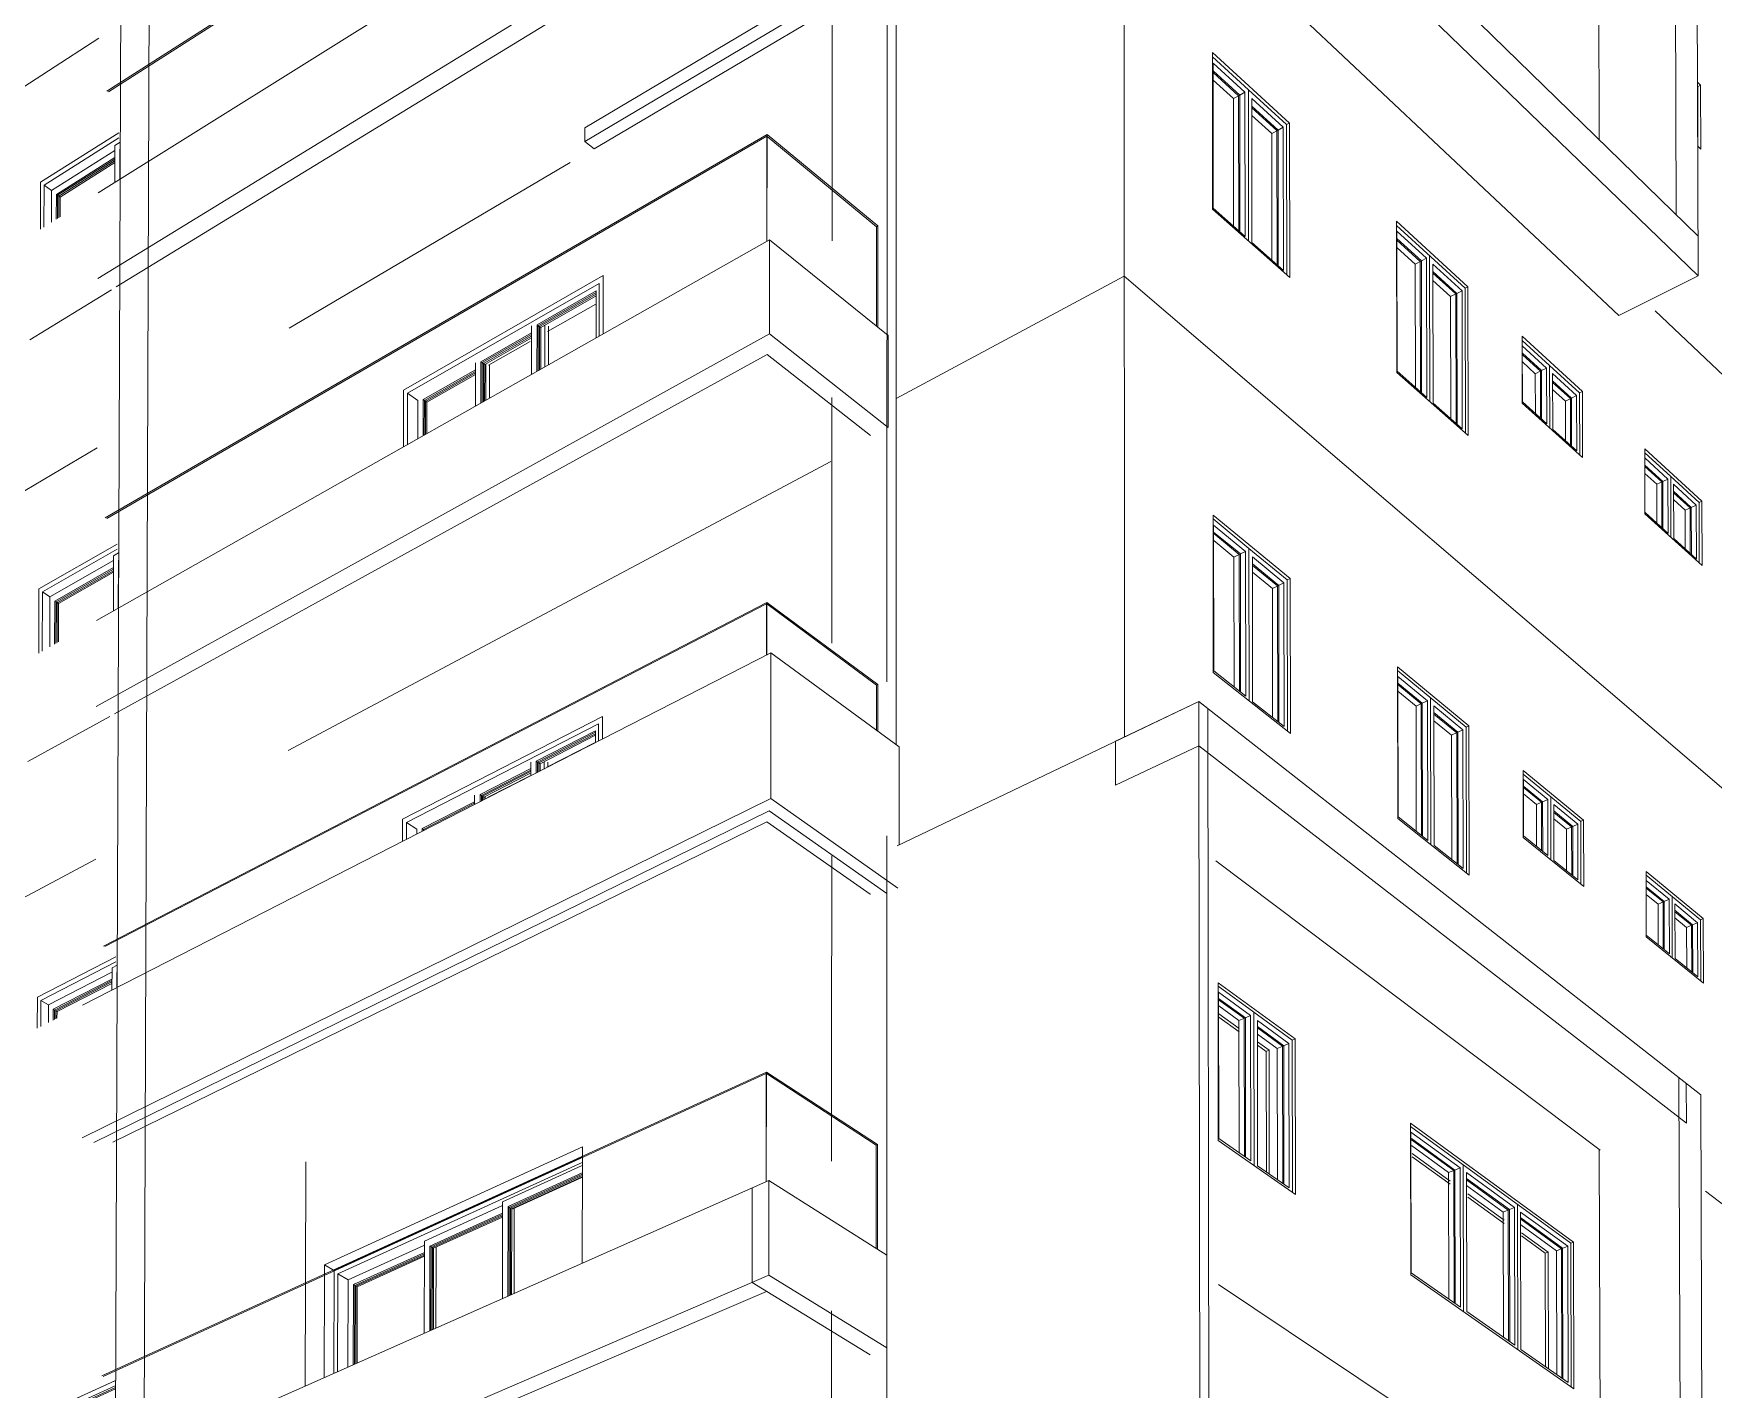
# Model space of a CAD drawing. Header units: metres. Extents: x -144 to 1000, y -717 to 29.
# Drawn here: x 11.863 to 15.321, y -557.545 to -554.755 of the extents above; entities that cross this region are included whole.
import ezdxf

# ---------------------------------------------------------------- set-up
doc = ezdxf.new("R2010")
doc.units = ezdxf.units.M
for name, color, linetype, lineweight in [('A-DOOR-FRAM', 1, 'Continuous', 9), ('A-DOOR-GLAZ', 1, 'Continuous', 9), ('A-FLOR', 2, 'Continuous', 9), ('A-FLOR-HRAL', 1, 'Continuous', 9), ('A-GLAZ', 1, 'Continuous', 9), ('A-WALL', 4, 'Continuous', 9), ('S-COLS', 7, 'Continuous', 9)]:
    doc.layers.add(name, color=color, linetype=linetype, lineweight=lineweight)

msp = doc.modelspace()

# ---------------------------------------------------------------- linework, layer by layer
at = {"layer": 'A-DOOR-FRAM', "color": 253, "true_color": 0x9c9c9c}
for p, q in [((12.0379, -554.9594), (11.877, -555.0611)), ((11.8842, -555.0668), (12.038, -554.9697)), ((12.0303, -554.9851), (12.0301, -555.0616)), ((12.0408, -554.9785), (12.0303, -554.9851)), ((12.0301, -554.9958), (11.8997, -555.078)), ((11.9096, -555.0859), (12.0302, -555.0101)), ((12.0402, -555.0553), (12.0404, -554.9931)), ((11.877, -555.0611), (11.8767, -555.1576)), ((11.8839, -555.1531), (11.8842, -555.0668)), ((11.8998, -555.078), (11.8842, -555.0668)), ((11.8997, -555.078), (11.8995, -555.1434)), ((11.9094, -555.1372), (11.9096, -555.0859)), ((11.9096, -555.0859), (11.9122, -555.0878)), ((13.0354, -555.2532), (12.6244, -555.4885)), ((13.0352, -555.3731), (13.0354, -555.2532)), ((12.6324, -555.4949), (13.0269, -555.2692)), ((12.8991, -555.3541), (13.0211, -555.2844)), ((13.0211, -555.2844), (13.0209, -555.3812)), ((13.0269, -555.2692), (13.0268, -555.3779)), ((12.8877, -555.3565), (12.8875, -555.4566)), ((12.8989, -555.4502), (12.8991, -555.3541)), ((12.9016, -555.3561), (12.8991, -555.3541)), ((12.7836, -555.4302), (12.8876, -555.3709)), ((12.7724, -555.4325), (12.7722, -555.5217)), ((12.7834, -555.5154), (12.7836, -555.4302)), ((12.7862, -555.4321), (12.7836, -555.4302)), ((12.6646, -555.5081), (12.7723, -555.4467)), ((12.6242, -555.6054), (12.6244, -555.4885)), ((12.6324, -555.4949), (12.6322, -555.6009)), ((12.6536, -555.5103), (12.6324, -555.4949)), ((12.6536, -555.5103), (12.6534, -555.5889)), ((12.6644, -555.5827), (12.6646, -555.5081)), ((12.6672, -555.51), (12.6646, -555.5081)), ((12.0348, -555.8054), (11.8738, -555.8978)), ((11.8809, -555.904), (12.035, -555.8157)), ((12.0271, -555.8395), (11.8965, -555.9142)), ((12.0273, -555.8298), (12.0269, -555.9429)), ((12.0378, -555.8237), (12.0273, -555.8298)), ((12.037, -555.9371), (12.0374, -555.8383)), ((11.9064, -555.9227), (12.0272, -555.8538)), ((11.8738, -555.8978), (11.8732, -556.0297)), ((11.8805, -556.0256), (11.8809, -555.904)), ((11.8965, -555.9142), (11.8809, -555.904)), ((11.8965, -555.9142), (11.8961, -556.0167)), ((11.9061, -556.0111), (11.9064, -555.9227)), ((11.9064, -555.9227), (11.909, -555.9244)), ((13.0341, -556.1599), (12.6224, -556.3716)), ((13.034, -556.2066), (13.0341, -556.1599)), ((12.6304, -556.3784), (13.0256, -556.1755)), ((12.8975, -556.2523), (13.0197, -556.1896)), ((13.0197, -556.1896), (13.0197, -556.2139)), ((13.0256, -556.1755), (13.0255, -556.2109)), ((12.8861, -556.254), (12.8861, -556.2822)), ((12.8975, -556.2764), (12.8975, -556.2523)), ((12.9001, -556.2541), (12.8975, -556.2523)), ((12.7818, -556.3207), (12.886, -556.2674)), ((12.7706, -556.3223), (12.7706, -556.3413)), ((12.7818, -556.3356), (12.7818, -556.3207)), ((12.7844, -556.3224), (12.7818, -556.3207)), ((12.6626, -556.3908), (12.7705, -556.3356)), ((12.6223, -556.4171), (12.6224, -556.3716)), ((12.6304, -556.3784), (12.6303, -556.4126)), ((12.6516, -556.3923), (12.6304, -556.3784)), ((12.6516, -556.3923), (12.6516, -556.4021)), ((12.6626, -556.3965), (12.6626, -556.3908)), ((12.6652, -556.3924), (12.6626, -556.3908)), ((12.0318, -556.6544), (11.8705, -556.7376)), ((11.8777, -556.7442), (12.032, -556.6648)), ((12.0243, -556.6774), (12.0241, -556.7229)), ((12.0348, -556.672), (12.0243, -556.6774)), ((12.0241, -556.6862), (11.8933, -556.7534)), ((11.9032, -556.7625), (12.0241, -556.7005)), ((12.0342, -556.7177), (12.0344, -556.6866)), ((11.8705, -556.7376), (11.8702, -556.8015)), ((11.8775, -556.7978), (11.8777, -556.7442)), ((11.8933, -556.7534), (11.8777, -556.7442)), ((11.8933, -556.7534), (11.8931, -556.7898)), ((11.9031, -556.7848), (11.9032, -556.7625)), ((11.9032, -556.7625), (11.9058, -556.7641)), ((12.9917, -557.0664), (12.4812, -557.2997)), ((12.4891, -557.307), (12.992, -557.0775)), ((12.9922, -557.0836), (12.828, -557.1584)), ((12.8394, -557.1685), (12.9923, -557.099)), ((12.828, -557.1584), (12.8277, -557.3578)), ((12.828, -557.1665), (12.6674, -557.2396)), ((12.6785, -557.2497), (12.8279, -557.1818)), ((12.839, -557.3527), (12.8394, -557.1685)), ((12.8419, -557.17), (12.8394, -557.1685)), ((12.6663, -557.2482), (12.5104, -557.3191)), ((12.5212, -557.3291), (12.6673, -557.2628)), ((12.6674, -557.2396), (12.667, -557.4289)), ((12.6781, -557.424), (12.6785, -557.2497)), ((12.6811, -557.2512), (12.6785, -557.2497)), ((12.4806, -557.5114), (12.4812, -557.2997)), ((12.4891, -557.307), (12.4885, -557.5079)), ((12.5104, -557.3191), (12.4891, -557.307)), ((12.5104, -557.3191), (12.5099, -557.4985)), ((12.5208, -557.4937), (12.5212, -557.3291)), ((12.5232, -557.3302), (12.5212, -557.3291)), ((12.0316, -557.5262), (11.7414, -557.6584)), ((11.7485, -557.6655), (12.0305, -557.5372)), ((11.9804, -557.5639), (12.0316, -557.5407))]:
    msp.add_line(p, q, dxfattribs=at)
at = {"layer": 'A-DOOR-FRAM', "color": 9, "true_color": 0xbbbbbb}
for p, q in [((12.0301, -555.0207), (11.9174, -555.0915)), ((11.9122, -555.0878), (11.9174, -555.0915)), ((11.9174, -555.0915), (11.9172, -555.1323)), ((13.021, -555.2947), (12.9067, -555.3599)), ((13.0202, -555.3115), (12.9204, -555.3683)), ((12.9067, -555.3599), (12.9016, -555.3561)), ((12.9067, -555.3599), (12.9066, -555.4459)), ((12.9149, -555.4411), (12.915, -555.3552)), ((12.9227, -555.3568), (12.9226, -555.4368)), ((12.8875, -555.381), (12.7913, -555.4359)), ((12.8852, -555.3884), (12.7992, -555.4373)), ((12.7913, -555.4359), (12.7862, -555.4321)), ((12.7937, -555.5096), (12.7938, -555.4344)), ((12.7722, -555.4568), (12.6723, -555.5137)), ((12.7913, -555.4359), (12.7911, -555.5111)), ((12.8015, -555.436), (12.8014, -555.5053)), ((12.6723, -555.5137), (12.6672, -555.51)), ((12.6723, -555.5137), (12.6721, -555.5783)), ((12.0271, -555.8634), (11.9142, -555.9278)), ((11.909, -555.9244), (11.9142, -555.9278)), ((11.9142, -555.9278), (11.9139, -556.0067)), ((13.0197, -556.1989), (12.9052, -556.2575)), ((13.0189, -556.2135), (12.9189, -556.2646)), ((12.9052, -556.2575), (12.9001, -556.2541)), ((12.9052, -556.2575), (12.9052, -556.2725)), ((12.9135, -556.2682), (12.9135, -556.2533)), ((12.9212, -556.2543), (12.9211, -556.2643)), ((12.8859, -556.2765), (12.7895, -556.3258)), ((12.8836, -556.2827), (12.7974, -556.3267)), ((12.7895, -556.3258), (12.7844, -556.3224)), ((12.7895, -556.3258), (12.7895, -556.3316)), ((12.7921, -556.3303), (12.7921, -556.3245)), ((12.6675, -556.394), (12.6652, -556.3924)), ((12.024, -556.7092), (11.911, -556.7671)), ((11.9058, -556.7641), (11.911, -556.7671)), ((11.911, -556.7671), (11.9109, -556.7808)), ((12.9922, -557.1072), (12.8471, -557.1731)), ((12.9911, -557.1086), (12.848, -557.1736)), ((12.8279, -557.1899), (12.6862, -557.2542)), ((12.8471, -557.1731), (12.8419, -557.17)), ((12.8471, -557.1731), (12.8467, -557.3493)), ((12.852, -557.1709), (12.8517, -557.3471)), ((12.6862, -557.2542), (12.6811, -557.2512)), ((12.6862, -557.2542), (12.6858, -557.4206)), ((12.6911, -557.252), (12.6907, -557.4184)), ((12.6672, -557.2708), (12.5289, -557.3335)), ((12.5289, -557.3335), (12.5238, -557.3305)), ((12.5289, -557.3335), (12.5285, -557.4902))]:
    msp.add_line(p, q, dxfattribs=at)
at = {"layer": 'A-DOOR-GLAZ', "color": 253, "true_color": 0x9c9c9c}
for p, q in [((11.9122, -555.0878), (12.0302, -555.0136)), ((11.9122, -555.0878), (11.912, -555.1355)), ((12.9016, -555.3561), (13.0211, -555.2879)), ((12.9016, -555.3561), (12.9015, -555.4487)), ((12.7862, -555.4321), (12.8875, -555.3743)), ((12.7862, -555.4321), (12.786, -555.514)), ((12.6672, -555.51), (12.7723, -555.4501)), ((12.6672, -555.51), (12.667, -555.5812)), ((11.909, -555.9244), (12.0271, -555.857)), ((11.909, -555.9244), (11.9087, -556.0097)), ((12.9001, -556.2541), (13.0197, -556.1927)), ((12.9001, -556.2541), (12.9, -556.2751)), ((12.7844, -556.3224), (12.886, -556.2704)), ((12.7844, -556.3224), (12.7844, -556.3342)), ((12.6652, -556.3924), (12.7705, -556.3386)), ((12.6652, -556.3924), (12.6652, -556.3952)), ((11.9058, -556.7641), (12.0241, -556.7034)), ((11.9058, -556.7641), (11.9057, -556.7834)), ((12.8419, -557.17), (12.9922, -557.1017)), ((12.6811, -557.2512), (12.8279, -557.1845)), ((12.8419, -557.17), (12.8416, -557.3516)), ((12.5238, -557.3305), (12.6673, -557.2654)), ((12.6811, -557.2512), (12.6807, -557.4229)), ((12.5238, -557.3305), (12.5234, -557.4925)), ((11.983, -557.5653), (12.0316, -557.5432))]:
    msp.add_line(p, q, dxfattribs=at)
at = {"layer": 'A-DOOR-GLAZ', "color": 9, "true_color": 0xbbbbbb}
for p, q in [((12.0301, -555.0171), (11.9148, -555.0897)), ((11.9148, -555.0897), (11.9122, -555.0878)), ((11.9146, -555.1339), (11.9148, -555.0897)), ((13.021, -555.2913), (12.9042, -555.358)), ((12.9042, -555.358), (12.9016, -555.3561)), ((12.9042, -555.358), (12.904, -555.4473)), ((12.8875, -555.3777), (12.7887, -555.434)), ((12.7887, -555.434), (12.7862, -555.4321)), ((12.7887, -555.434), (12.7886, -555.5125)), ((12.7723, -555.4534), (12.6697, -555.5118)), ((12.6697, -555.5118), (12.6672, -555.51)), ((12.6697, -555.5118), (12.6696, -555.5798)), ((12.0271, -555.8602), (11.9116, -555.9261)), ((11.9116, -555.9261), (11.909, -555.9244)), ((11.9113, -556.0082), (11.9116, -555.9261)), ((13.0197, -556.1958), (12.9026, -556.2558)), ((12.9026, -556.2558), (12.9001, -556.2541)), ((12.9026, -556.2558), (12.9026, -556.2738)), ((12.8859, -556.2735), (12.787, -556.3241)), ((12.787, -556.3241), (12.7844, -556.3224)), ((12.787, -556.3241), (12.7869, -556.3329)), ((12.6675, -556.394), (12.6652, -556.3924)), ((12.0241, -556.7063), (11.9084, -556.7656)), ((11.9084, -556.7656), (11.9058, -556.7641)), ((11.9083, -556.7821), (11.9084, -556.7656)), ((12.9922, -557.1044), (12.8445, -557.1716)), ((12.8279, -557.1872), (12.6836, -557.2527)), ((12.8445, -557.1716), (12.8419, -557.17)), ((12.8445, -557.1716), (12.8442, -557.3505)), ((12.6673, -557.2681), (12.5263, -557.332)), ((12.6836, -557.2527), (12.6811, -557.2512)), ((12.6836, -557.2527), (12.6833, -557.4217)), ((12.5263, -557.332), (12.5238, -557.3305)), ((12.5263, -557.332), (12.5259, -557.4914))]:
    msp.add_line(p, q, dxfattribs=at)
at = {"layer": 'A-FLOR', "lineweight": 9}
for p, q in [((11.5584, -555.049), (11.997, -554.7649)), ((12.0228, -555.2824), (11.8549, -555.385)), ((11.5545, -555.8667), (11.9939, -555.6077)), ((12.0196, -556.16), (11.8512, -556.2527)), ((13.3722, -556.3772), (12.0259, -557.0362)), ((11.5507, -556.6873), (11.9907, -556.4536)), ((13.5853, -556.5259), (13.585, -556.5257)), ((13.585, -557.4734), (13.5849, -557.4734))]:
    msp.add_line(p, q, dxfattribs=at)
at = {"layer": 'A-FLOR-HRAL'}
for p, q in [((13.3733, -554.0041), (12.0137, -554.8735)), ((13.3726, -554.9628), (12.0102, -555.7514)), ((13.3724, -555.1827), (13.3726, -554.9628)), ((13.6006, -555.151), (13.3726, -554.9628)), ((13.6006, -555.151), (13.6006, -555.3592)), ((13.3718, -555.9253), (12.0067, -556.6326)), ((13.3718, -556.0339), (13.3718, -555.9253)), ((13.6004, -556.0941), (13.3718, -555.9253)), ((13.6004, -556.0941), (13.6003, -556.19)), ((13.3711, -556.8917), (12.0031, -557.517)), ((13.3709, -557.1173), (13.3711, -556.8917)), ((13.6001, -557.0409), (13.3711, -556.8917)), ((13.6001, -557.0409), (13.6, -557.2562))]:
    msp.add_line(p, q, dxfattribs=at)
at = {"layer": 'A-FLOR-HRAL', "color": 253, "true_color": 0x9c9c9c}
for p, q in [((13.3729, -554.0081), (12.0167, -554.8749)), ((13.3722, -554.9663), (12.0132, -555.7527)), ((13.3722, -554.9663), (13.372, -555.1829)), ((13.3726, -554.9628), (13.3722, -554.9663)), ((13.5979, -555.1525), (13.3726, -554.9666)), ((13.5978, -555.357), (13.5979, -555.1525)), ((13.5979, -555.1525), (13.6006, -555.151)), ((13.3715, -555.9285), (12.0097, -556.6337)), ((13.3715, -555.9285), (13.3714, -556.0341)), ((13.3718, -555.9253), (13.3715, -555.9285)), ((13.5976, -556.0954), (13.3718, -555.9287)), ((13.5976, -556.0954), (13.6004, -556.0941)), ((13.5976, -556.188), (13.5976, -556.0954)), ((13.3707, -556.8945), (12.0061, -557.518)), ((13.3707, -556.8945), (13.3706, -557.1175)), ((13.3711, -556.8917), (13.3707, -556.8945)), ((13.5974, -557.0421), (13.3711, -556.8948)), ((13.5973, -557.2544), (13.5974, -557.0421)), ((13.5974, -557.0421), (13.6001, -557.0409))]:
    msp.add_line(p, q, dxfattribs=at)
at = {"layer": 'A-GLAZ', "lineweight": 9}
for p, q in [((14.2895, -554.803), (14.3634, -554.8706)), ((14.2906, -554.8157), (14.291, -555.1146)), ((14.3563, -554.8757), (14.2906, -554.8157)), ((14.2907, -554.8316), (14.3456, -554.8817)), ((14.3563, -554.8757), (14.3456, -554.8817)), ((14.346, -555.1632), (14.3456, -554.8817)), ((14.3567, -555.1727), (14.3563, -554.8757)), ((14.3634, -554.8706), (14.442, -554.9425)), ((14.3638, -555.1821), (14.3634, -554.8706)), ((15.2884, -554.8642), (15.2888, -554.9874)), ((14.3704, -554.8886), (14.3708, -555.1852)), ((14.4351, -554.9477), (14.3704, -554.8886)), ((14.3705, -554.9044), (14.4244, -554.9536)), ((14.4351, -554.9477), (14.4244, -554.9536)), ((14.4355, -555.2425), (14.4351, -554.9477)), ((14.442, -554.9425), (14.4425, -555.2517)), ((14.4248, -555.2329), (14.4244, -554.9536)), ((14.3567, -555.1727), (14.291, -555.1146)), ((14.6684, -555.1498), (14.8095, -555.2789)), ((14.4355, -555.2425), (14.3708, -555.1852)), ((14.6691, -555.1617), (14.6697, -555.4497)), ((14.73, -555.2174), (14.6691, -555.1617)), ((14.6692, -555.177), (14.7195, -555.2229)), ((14.73, -555.2174), (14.7194, -555.2229)), ((14.72, -555.4942), (14.7195, -555.2229)), ((14.7306, -555.5036), (14.73, -555.2174)), ((14.7372, -555.5124), (14.7365, -555.2122)), ((14.7431, -555.2293), (14.7437, -555.5152)), ((14.8031, -555.2842), (14.7431, -555.2293)), ((14.7432, -555.2445), (14.7926, -555.2896)), ((14.8031, -555.2842), (14.7925, -555.2896)), ((14.7932, -555.5589), (14.7926, -555.2896)), ((14.8037, -555.5683), (14.8031, -555.2842)), ((14.8095, -555.2789), (14.8102, -555.577)), ((14.9268, -555.3863), (14.9834, -555.4381)), ((14.9772, -555.4433), (14.9272, -555.3976)), ((14.9272, -555.3976), (14.9275, -555.5131)), ((14.9273, -555.4125), (14.9667, -555.4485)), ((14.7306, -555.5036), (14.6697, -555.4497)), ((14.9667, -555.4485), (14.9772, -555.4433)), ((14.967, -555.5487), (14.9667, -555.4485)), ((14.9775, -555.5582), (14.9772, -555.4433)), ((14.9837, -555.5666), (14.9834, -555.4381)), ((14.9834, -555.4381), (15.045, -555.4945)), ((15.0389, -555.4998), (14.9896, -555.4547)), ((14.9896, -555.4547), (14.9899, -555.5694)), ((14.9897, -555.4695), (15.0285, -555.5049)), ((15.0285, -555.5049), (15.0389, -555.4998)), ((15.0392, -555.6139), (15.0389, -555.4998)), ((15.045, -555.4945), (15.0454, -555.6223)), ((14.8037, -555.5683), (14.7437, -555.5152)), ((14.9775, -555.5582), (14.9275, -555.5131)), ((15.0288, -555.6045), (15.0285, -555.5049)), ((15.0392, -555.6139), (14.9899, -555.5694)), ((15.1793, -555.6174), (15.2327, -555.6663)), ((15.2268, -555.6716), (15.1794, -555.6282)), ((15.1795, -555.6428), (15.2165, -555.6765)), ((15.2165, -555.6765), (15.2268, -555.6716)), ((15.2165, -555.6765), (15.2168, -555.7741)), ((15.2272, -555.7835), (15.2268, -555.6716)), ((15.2327, -555.6663), (15.2331, -555.7915)), ((15.2327, -555.6663), (15.2912, -555.7198)), ((15.2386, -555.6823), (15.239, -555.7941)), ((15.2854, -555.7251), (15.2386, -555.6823)), ((15.2387, -555.6967), (15.2751, -555.73)), ((15.2272, -555.7835), (15.1798, -555.7407)), ((15.2751, -555.73), (15.2854, -555.7251)), ((15.2751, -555.73), (15.2754, -555.827)), ((15.2858, -555.8363), (15.2854, -555.7251)), ((15.2912, -555.7198), (15.2916, -555.8443)), ((14.2906, -555.7537), (14.3646, -555.8145)), ((14.2918, -555.7664), (14.2921, -556.0664)), ((14.3576, -555.8204), (14.2918, -555.7664)), ((14.2918, -555.7807), (14.3468, -555.8257)), ((14.3646, -555.8145), (14.4434, -555.8793)), ((14.365, -556.1283), (14.3646, -555.8145)), ((15.2858, -555.8363), (15.239, -555.7941)), ((14.3576, -555.8204), (14.3468, -555.8257)), ((14.3472, -556.11), (14.3468, -555.8257)), ((14.358, -556.1186), (14.3576, -555.8204)), ((14.3717, -555.832), (14.3721, -556.1297)), ((14.4365, -555.8852), (14.3717, -555.832)), ((14.3718, -555.8462), (14.4257, -555.8904)), ((14.4365, -555.8852), (14.4268, -555.8899)), ((14.4369, -556.181), (14.4365, -555.8852)), ((14.4434, -555.8793), (14.4439, -556.1906)), ((14.4262, -556.1725), (14.4257, -555.8904)), ((14.358, -556.1186), (14.2921, -556.0664)), ((14.6702, -556.0658), (14.8116, -556.1819)), ((14.6709, -556.0776), (14.6715, -556.3667)), ((14.732, -556.1277), (14.6709, -556.0776)), ((14.671, -556.0914), (14.7214, -556.1327)), ((14.7385, -556.1219), (14.7391, -556.4242)), ((14.4369, -556.181), (14.3721, -556.1297)), ((14.732, -556.1277), (14.7214, -556.1327)), ((14.7219, -556.4066), (14.7214, -556.1327)), ((14.7326, -556.415), (14.732, -556.1277)), ((14.745, -556.1385), (14.7457, -556.4254)), ((14.8051, -556.1878), (14.745, -556.1385)), ((14.7451, -556.1521), (14.7946, -556.1927)), ((14.8051, -556.1878), (14.7946, -556.1927)), ((14.7952, -556.4646), (14.7946, -556.1927)), ((14.8058, -556.473), (14.8051, -556.1878)), ((14.8116, -556.1819), (14.8123, -556.482)), ((14.929, -556.2785), (14.9857, -556.3251)), ((14.9795, -556.331), (14.9294, -556.2899)), ((14.9294, -556.2899), (14.9297, -556.4058)), ((14.9295, -556.3033), (14.969, -556.3356)), ((14.969, -556.3356), (14.9795, -556.331)), ((14.9798, -556.4463), (14.9795, -556.331)), ((14.9861, -556.455), (14.9857, -556.3251)), ((14.9857, -556.3251), (15.0475, -556.3759)), ((14.7326, -556.415), (14.6715, -556.3667)), ((14.9693, -556.4378), (14.969, -556.3356)), ((15.0414, -556.3817), (14.992, -556.3412)), ((14.992, -556.3412), (14.9923, -556.4563)), ((14.992, -556.3545), (15.0309, -556.3864)), ((15.0309, -556.3864), (15.0414, -556.3817)), ((15.0312, -556.4878), (15.0309, -556.3864)), ((15.0417, -556.4963), (15.0414, -556.3817)), ((15.0475, -556.3759), (15.0478, -556.5049)), ((14.8058, -556.473), (14.7457, -556.4254)), ((14.9798, -556.4463), (14.9297, -556.4058)), ((15.0417, -556.4963), (14.9923, -556.4563)), ((15.1819, -556.4864), (15.294, -556.5785)), ((15.2296, -556.5362), (15.1821, -556.4973)), ((15.1822, -556.5103), (15.2192, -556.5407)), ((15.2192, -556.5407), (15.2296, -556.5362)), ((15.2192, -556.5407), (15.2195, -556.6402)), ((15.2299, -556.6486), (15.2296, -556.5362)), ((15.2354, -556.5304), (15.2358, -556.6569)), ((15.2414, -556.5459), (15.2417, -556.6581)), ((15.2882, -556.5844), (15.2414, -556.5459)), ((15.2414, -556.5589), (15.2779, -556.5888)), ((15.2299, -556.6486), (15.1825, -556.6102)), ((15.2779, -556.5888), (15.2882, -556.5844)), ((15.2779, -556.5888), (15.2782, -556.6876)), ((15.2886, -556.696), (15.2882, -556.5844)), ((15.294, -556.5785), (15.2944, -556.7043)), ((15.2886, -556.696), (15.2417, -556.6581)), ((14.3009, -556.7149), (14.3749, -556.7688)), ((14.3021, -556.7275), (14.3024, -557.0285)), ((14.3679, -556.7754), (14.3021, -556.7275)), ((14.3021, -556.7402), (14.3571, -556.7801)), ((14.3679, -556.7754), (14.3571, -556.7801)), ((14.3575, -557.0669), (14.3571, -556.7801)), ((14.3683, -557.0745), (14.3679, -556.7754)), ((14.3749, -556.7688), (14.4537, -556.8262)), ((14.3753, -557.0845), (14.3749, -556.7688)), ((14.382, -556.7857), (14.3824, -557.0844)), ((14.4468, -556.8328), (14.382, -556.7857)), ((14.3821, -556.7982), (14.436, -556.8374)), ((14.4468, -556.8328), (14.436, -556.8374)), ((14.4365, -557.1221), (14.436, -556.8374)), ((14.4472, -557.1296), (14.4468, -556.8328)), ((14.4537, -556.8262), (14.4542, -557.1394)), ((14.697, -557.0034), (15.0268, -557.2437)), ((14.7991, -557.089), (14.6977, -557.0152)), ((14.6977, -557.0152), (14.6982, -557.3047)), ((14.3683, -557.0745), (14.3024, -557.0285)), ((14.6988, -557.0282), (14.7885, -557.0933)), ((14.4472, -557.1296), (14.3824, -557.0844)), ((14.7885, -557.0933), (14.7991, -557.089)), ((14.7891, -557.3674), (14.7885, -557.0933)), ((14.7998, -557.3755), (14.7991, -557.089)), ((14.8056, -557.0825), (14.8063, -557.3849)), ((14.9112, -557.1705), (14.8121, -557.0984)), ((14.8121, -557.0984), (14.8127, -557.3846)), ((14.8122, -557.1105), (14.9007, -557.1747)), ((14.9182, -557.463), (14.9175, -557.164)), ((14.9006, -557.1747), (14.9112, -557.1705)), ((14.9013, -557.4464), (14.9007, -557.1747)), ((14.9119, -557.4538), (14.9112, -557.1705)), ((15.0207, -557.2502), (14.9238, -557.1797)), ((14.9238, -557.1797), (14.9245, -557.4626)), ((14.924, -557.1917), (15.0102, -557.2543)), ((15.0095, -557.2545), (15.0207, -557.2502)), ((15.0109, -557.5229), (15.0102, -557.2543)), ((15.0214, -557.5302), (15.0207, -557.2502)), ((15.0268, -557.2437), (15.0276, -557.5392)), ((14.7998, -557.3755), (14.6982, -557.3047)), ((14.9119, -557.4538), (14.8127, -557.3846)), ((15.0214, -557.5302), (14.9245, -557.4626))]:
    msp.add_line(p, q, dxfattribs=at)
at = {"layer": 'A-GLAZ', "color": 28, "lineweight": 9, "true_color": 0x0d0d0d}
for p, q in [((14.3432, -554.883), (14.2907, -554.8351)), ((14.2908, -554.8509), (14.3325, -554.8889)), ((14.3456, -554.8817), (14.3325, -554.8889)), ((14.3456, -554.8817), (14.3432, -554.883)), ((14.3325, -554.8889), (14.3328, -555.1516)), ((14.3432, -554.883), (14.3436, -555.1611)), ((14.422, -554.9548), (14.3705, -554.9079)), ((14.3706, -554.9235), (14.4113, -554.9607)), ((14.4244, -554.9536), (14.4113, -554.9607)), ((14.4113, -554.9607), (14.4117, -555.2213)), ((14.4244, -554.9536), (14.422, -554.9548)), ((14.422, -554.9548), (14.4224, -555.2308)), ((14.7171, -555.2241), (14.6692, -555.1804)), ((14.6693, -555.1956), (14.7065, -555.2296)), ((14.7194, -555.2229), (14.7065, -555.2296)), ((14.7195, -555.2229), (14.7171, -555.2241)), ((14.7171, -555.2241), (14.7177, -555.4921)), ((14.7065, -555.2296), (14.7071, -555.4827)), ((14.7902, -555.2908), (14.7432, -555.2479)), ((14.7433, -555.263), (14.7797, -555.2962)), ((14.7925, -555.2896), (14.7797, -555.2962)), ((14.7797, -555.2962), (14.7802, -555.5475)), ((14.7926, -555.2896), (14.7902, -555.2908)), ((14.7902, -555.2908), (14.7908, -555.5568)), ((14.9644, -555.4497), (14.9273, -555.4158)), ((14.9273, -555.4306), (14.954, -555.4549)), ((14.954, -555.4549), (14.9667, -555.4485)), ((14.954, -555.4549), (14.9542, -555.5372)), ((14.9667, -555.4485), (14.9644, -555.4497)), ((14.9647, -555.5466), (14.9644, -555.4497)), ((15.0262, -555.5061), (14.9897, -555.4728)), ((14.9897, -555.4875), (15.0158, -555.5112)), ((15.0158, -555.5112), (15.0285, -555.5049)), ((15.0158, -555.5112), (15.016, -555.593)), ((15.0285, -555.5049), (15.0262, -555.5061)), ((15.0265, -555.6024), (15.0262, -555.5061)), ((15.2142, -555.6776), (15.1795, -555.646)), ((15.1796, -555.6604), (15.2039, -555.6825)), ((15.2039, -555.6825), (15.2165, -555.6765)), ((15.2165, -555.6765), (15.2142, -555.6776)), ((15.2142, -555.6776), (15.2145, -555.772)), ((15.2039, -555.6825), (15.2042, -555.7627)), ((15.2728, -555.7311), (15.2387, -555.6999)), ((15.2388, -555.7143), (15.2625, -555.7359)), ((15.2625, -555.7359), (15.2751, -555.73)), ((15.2625, -555.7359), (15.2628, -555.8156)), ((15.2751, -555.73), (15.2728, -555.7311)), ((15.2728, -555.7311), (15.2731, -555.8249)), ((14.3444, -555.8269), (14.2919, -555.7838)), ((14.2919, -555.798), (14.3337, -555.8322)), ((14.3468, -555.8257), (14.3337, -555.8322)), ((14.3337, -555.8322), (14.334, -556.0996)), ((14.3468, -555.8257), (14.3444, -555.8269)), ((14.3444, -555.8269), (14.3448, -556.1081)), ((14.4234, -555.8916), (14.3718, -555.8493)), ((14.3718, -555.8634), (14.4127, -555.8968)), ((14.4257, -555.8904), (14.4127, -555.8968)), ((14.4127, -555.8968), (14.413, -556.1621)), ((14.4257, -555.8904), (14.4234, -555.8916)), ((14.4234, -555.8916), (14.4238, -556.1706)), ((14.719, -556.1338), (14.671, -556.0945)), ((14.6711, -556.1081), (14.7084, -556.1387)), ((14.7214, -556.1327), (14.7084, -556.1387)), ((14.7084, -556.1387), (14.709, -556.3963)), ((14.7214, -556.1327), (14.719, -556.1338)), ((14.719, -556.1338), (14.7196, -556.4048)), ((14.7922, -556.1937), (14.7451, -556.1552)), ((14.7452, -556.1688), (14.7817, -556.1986)), ((14.7946, -556.1927), (14.7817, -556.1986)), ((14.7946, -556.1927), (14.7922, -556.1937)), ((14.7922, -556.1937), (14.7928, -556.4627)), ((14.7817, -556.1986), (14.7823, -556.4544)), ((14.9667, -556.3367), (14.9295, -556.3062)), ((14.9296, -556.3195), (14.9563, -556.3414)), ((14.9563, -556.3414), (14.969, -556.3356)), ((14.9563, -556.3414), (14.9565, -556.4274)), ((14.967, -556.4359), (14.9667, -556.3367)), ((15.0286, -556.3874), (14.992, -556.3574)), ((14.9921, -556.3707), (15.0182, -556.392)), ((15.0182, -556.392), (15.0309, -556.3864)), ((15.0182, -556.392), (15.0184, -556.4775)), ((15.0309, -556.3864), (15.0286, -556.3874)), ((15.0289, -556.4859), (15.0286, -556.3874)), ((15.2169, -556.5417), (15.1822, -556.5132)), ((15.1823, -556.5262), (15.2066, -556.5461)), ((15.2066, -556.5461), (15.2192, -556.5407)), ((15.2192, -556.5407), (15.2169, -556.5417)), ((15.2169, -556.5417), (15.2172, -556.6383)), ((15.2066, -556.5461), (15.2069, -556.6299)), ((15.2756, -556.5897), (15.2415, -556.5618)), ((15.2415, -556.5747), (15.2653, -556.5941)), ((15.2653, -556.5941), (15.2779, -556.5888)), ((15.2653, -556.5941), (15.2656, -556.6774)), ((15.2779, -556.5888), (15.2756, -556.5897)), ((15.2756, -556.5897), (15.2759, -556.6858)), ((14.3547, -556.7811), (14.3021, -556.743)), ((14.3022, -556.7556), (14.3439, -556.7859)), ((14.3571, -556.7801), (14.3439, -556.7859)), ((14.3571, -556.7801), (14.3547, -556.7811)), ((14.3547, -556.7811), (14.3551, -557.0653)), ((14.3439, -556.7859), (14.3443, -557.0577)), ((14.4336, -556.8384), (14.3821, -556.801)), ((14.3821, -556.8135), (14.4229, -556.8431)), ((14.436, -556.8374), (14.4229, -556.8431)), ((14.4229, -556.8431), (14.4233, -557.1129)), ((14.436, -556.8374), (14.4336, -556.8384)), ((14.4336, -556.8384), (14.4341, -557.1204)), ((14.7862, -557.0943), (14.6989, -557.0309)), ((14.6989, -557.0431), (14.7756, -557.0986)), ((14.7756, -557.0986), (14.7885, -557.0933)), ((14.7885, -557.0933), (14.7862, -557.0943)), ((14.7868, -557.3665), (14.7862, -557.0943)), ((14.7756, -557.0986), (14.7762, -557.3591)), ((14.8983, -557.1757), (14.8122, -557.1132)), ((14.8123, -557.1252), (14.8878, -557.1799)), ((14.8878, -557.1799), (14.9006, -557.1747)), ((14.8878, -557.1799), (14.8884, -557.4374)), ((14.9007, -557.1747), (14.8983, -557.1757)), ((14.899, -557.4448), (14.8983, -557.1757)), ((15.0079, -557.2552), (14.924, -557.1943)), ((14.9241, -557.2062), (14.9974, -557.2593)), ((14.9974, -557.2593), (15.0095, -557.2545)), ((14.9974, -557.2593), (14.9981, -557.5139)), ((15.0102, -557.2543), (15.0079, -557.2552)), ((15.0086, -557.5212), (15.0079, -557.2552))]:
    msp.add_line(p, q, dxfattribs=at)
at = {"layer": 'A-WALL', "lineweight": 9}
for p, q in [((12.08, -560.6311), (12.1115, -551.465)), ((12.0533, -551.5156), (12.021, -560.5608)), ((15.2832, -553.4188), (15.2892, -555.2535)), ((15.2386, -553.4478), (15.2439, -555.1281)), ((15.0856, -554.973), (15.0815, -553.5426)), ((14.2592, -554.1682), (15.289, -555.172)), ((13.3785, -554.218), (11.9959, -555.0831)), ((14.2408, -554.2408), (12.9974, -554.9769)), ((14.2593, -554.2586), (13.0166, -554.9922)), ((14.2593, -554.2586), (15.2892, -555.2535)), ((15.1261, -555.335), (14.0886, -554.3594)), ((14.1086, -556.2022), (14.1072, -554.3767)), ((11.9952, -555.2593), (13.3784, -554.4106)), ((13.3736, -554.4574), (12.0329, -555.2763)), ((13.5558, -554.6173), (12.9974, -554.9489)), ((13.6385, -554.625), (13.6382, -556.2173)), ((14.2898, -555.1167), (14.2895, -554.7941)), ((14.2895, -554.7941), (14.448, -554.9393)), ((15.2941, -554.8612), (15.2879, -554.8644)), ((15.288, -554.8551), (15.2941, -554.8612)), ((15.2941, -554.8612), (15.2945, -554.9931)), ((12.9974, -554.9769), (12.9974, -554.9489)), ((14.442, -554.9425), (14.448, -554.9393)), ((14.448, -554.9393), (14.4484, -555.257)), ((13.0166, -554.9922), (12.9974, -554.9769)), ((12.9671, -555.0201), (12.3889, -555.3615)), ((15.2945, -554.9931), (15.2884, -554.9871)), ((14.4484, -555.257), (14.2898, -555.1167)), ((14.669, -555.4521), (14.6684, -555.1413)), ((14.6684, -555.1413), (14.8154, -555.2759)), ((13.3778, -555.1797), (11.9923, -555.9625)), ((13.3777, -555.3731), (13.3778, -555.1797)), ((13.6221, -555.3766), (13.3778, -555.1797)), ((14.1079, -555.2544), (13.6383, -555.5059)), ((15.3709, -556.3352), (14.1079, -555.2544)), ((15.2892, -555.2535), (15.1261, -555.335)), ((14.8097, -555.2788), (14.8154, -555.2759)), ((14.8154, -555.2759), (14.8161, -555.5822)), ((15.2009, -555.3255), (15.3679, -555.484)), ((11.9916, -556.1393), (13.3777, -555.3731)), ((13.3777, -555.3731), (13.6221, -555.5659)), ((13.6221, -555.5659), (13.6221, -555.3766)), ((14.927, -555.5155), (14.9267, -555.3779)), ((14.9267, -555.3779), (15.0508, -555.4917)), ((13.3729, -555.4153), (12.0294, -556.1546)), ((13.5853, -555.582), (13.3729, -555.4153)), ((14.8161, -555.5822), (14.669, -555.4521)), ((15.0508, -555.4917), (15.045, -555.4945)), ((15.0508, -555.4917), (15.0512, -555.6275)), ((15.0512, -555.6275), (14.927, -555.5155)), ((13.5035, -555.6358), (12.3869, -556.2298)), ((15.1796, -555.7433), (15.1792, -555.6093)), ((15.1792, -555.6093), (15.2969, -555.7171)), ((14.291, -556.0697), (14.2906, -555.7457)), ((14.2906, -555.7457), (14.4494, -555.8764)), ((15.2973, -555.8495), (15.1796, -555.7433)), ((15.2969, -555.7171), (15.2912, -555.7198)), ((15.2969, -555.7171), (15.2973, -555.8495)), ((14.4434, -555.8793), (14.4494, -555.8764)), ((14.4494, -555.8764), (14.4499, -556.1954)), ((13.3804, -556.0295), (11.9637, -556.7538)), ((13.3802, -556.3292), (13.3804, -556.0295)), ((13.3804, -556.0295), (13.6448, -556.2225)), ((14.6708, -556.3701), (14.6702, -556.0581)), ((14.6702, -556.0581), (14.8174, -556.1792)), ((14.4499, -556.1954), (14.291, -556.0697)), ((13.6405, -556.4262), (14.2614, -556.1291)), ((14.09, -556.2111), (14.2614, -556.1291)), ((14.2614, -556.1291), (15.2948, -556.9382)), ((14.2614, -556.1291), (14.2615, -556.2203)), ((14.2614, -556.1291), (14.28, -556.1436)), ((14.2614, -556.1291), (14.2615, -556.2199)), ((14.28, -556.1436), (14.2824, -558.2242)), ((14.8116, -556.1819), (14.8174, -556.1792)), ((14.8174, -556.1792), (14.8181, -556.4867)), ((13.6448, -556.2225), (13.6448, -556.4241)), ((14.0901, -556.3014), (14.09, -556.2111)), ((14.2615, -556.2203), (14.0901, -556.3014)), ((14.2615, -556.2199), (14.2638, -558.2135)), ((14.2615, -556.2203), (15.265, -556.997)), ((14.9293, -556.4091), (14.929, -556.271)), ((14.929, -556.271), (15.0533, -556.3733)), ((11.9626, -557.0271), (13.3802, -556.3292)), ((13.3802, -556.3292), (13.6421, -556.5133)), ((13.377, -556.3545), (11.9869, -557.0367)), ((13.6192, -556.5241), (13.377, -556.3545)), ((13.585, -556.5257), (13.3722, -556.3772)), ((14.8181, -556.4867), (14.6708, -556.3701)), ((15.0533, -556.3733), (15.0484, -556.3755)), ((15.0533, -556.3733), (15.0537, -556.5097)), ((15.0537, -556.5097), (14.9293, -556.4091)), ((15.0872, -557.0527), (14.2966, -556.457)), ((15.1823, -556.6136), (15.1819, -556.4791)), ((15.1819, -556.4791), (15.2997, -556.5761)), ((15.2997, -556.5761), (15.294, -556.5785)), ((15.2997, -556.5761), (15.3002, -556.7089)), ((15.3002, -556.7089), (15.1823, -556.6136)), ((14.3013, -557.0328), (14.3009, -556.7078)), ((14.3009, -556.7078), (14.4597, -556.8236)), ((14.4537, -556.8262), (14.4597, -556.8236)), ((14.4597, -556.8236), (14.4602, -557.1436)), ((15.2496, -556.9029), (15.2557, -558.7878)), ((15.2647, -556.9147), (15.265, -556.997)), ((15.2948, -556.9382), (15.301, -558.814)), ((14.6976, -557.3091), (14.6969, -556.9966)), ((14.6969, -556.9966), (15.0327, -557.2414)), ((12.4618, -557.2886), (12.9924, -557.0454)), ((12.9924, -557.0454), (12.9924, -557.0648)), ((14.4602, -557.1436), (14.3013, -557.0328)), ((15.0902, -558.6067), (15.0857, -557.0513)), ((12.423, -557.0761), (12.4224, -557.3251)), ((13.3764, -557.1149), (11.9901, -557.7288)), ((13.3763, -557.3099), (13.3764, -557.1149)), ((13.6193, -557.2684), (13.3764, -557.1149)), ((13.3417, -557.3248), (13.3419, -557.1302)), ((15.3043, -557.1366), (15.3738, -557.1896)), ((15.0327, -557.2414), (15.0268, -557.2437)), ((15.0327, -557.2414), (15.0335, -557.5433)), ((12.4617, -557.3074), (12.4618, -557.2886)), ((12.48, -557.299), (12.4618, -557.2886)), ((11.9894, -557.907), (13.3763, -557.3099)), ((13.5849, -557.4734), (13.3417, -557.3248)), ((13.3763, -557.3099), (13.6192, -557.4591)), ((15.1153, -557.8723), (14.3016, -557.3286)), ((15.0335, -557.5433), (14.6976, -557.3091)), ((13.3714, -557.343), (12.2021, -557.8441))]:
    msp.add_line(p, q, dxfattribs=at)
at = {"layer": 'A-WALL', "color": 253, "lineweight": 9, "true_color": 0x9c9c9c}
for p, q in [((11.877, -555.0611), (12.0379, -554.9594)), ((11.8767, -555.1576), (11.877, -555.0611)), ((12.6244, -555.4885), (13.0354, -555.2532)), ((13.0354, -555.2532), (13.0352, -555.3731)), ((12.6242, -555.6054), (12.6244, -555.4885)), ((11.8738, -555.8978), (12.0348, -555.8054)), ((11.8732, -556.0297), (11.8738, -555.8978)), ((12.6224, -556.3716), (13.0341, -556.1599)), ((13.0341, -556.1599), (13.034, -556.2066)), ((12.6223, -556.4171), (12.6224, -556.3716)), ((11.8705, -556.7376), (12.0318, -556.6544)), ((11.8702, -556.8015), (11.8705, -556.7376)), ((12.4812, -557.2997), (12.9917, -557.0664)), ((12.9924, -557.0648), (12.992, -557.2849)), ((12.4812, -557.2997), (12.48, -557.299)), ((12.4806, -557.5114), (12.4812, -557.2997)), ((12.4224, -557.3251), (12.4218, -557.5373)), ((12.4611, -557.52), (12.4617, -557.3078)), ((11.7414, -557.6584), (12.0303, -557.5268))]:
    msp.add_line(p, q, dxfattribs=at)
at = {"layer": 'A-WALL', "color": 28, "lineweight": 9, "true_color": 0x0d0d0d}
for p, q in [((14.3027, -556.772), (14.3445, -556.8023)), ((14.3445, -556.8092), (14.3027, -556.779)), ((14.4001, -556.8493), (14.3823, -556.8365)), ((14.3824, -556.8296), (14.4061, -556.8468)), ((14.4061, -556.8468), (14.4001, -556.8493)), ((14.4005, -557.0969), (14.4001, -556.8493)), ((14.4061, -556.8468), (14.4064, -557.1011)), ((14.7004, -557.0595), (14.7785, -557.116)), ((14.7785, -557.1226), (14.7005, -557.0663)), ((14.8151, -557.1425), (14.8902, -557.1967)), ((14.8901, -557.2032), (14.8151, -557.1491)), ((14.9746, -557.2642), (14.9254, -557.2287)), ((14.9255, -557.2223), (14.9804, -557.262)), ((14.9746, -557.2642), (14.9804, -557.262)), ((14.9752, -557.4979), (14.9746, -557.2642)), ((14.9804, -557.262), (14.981, -557.502))]:
    msp.add_line(p, q, dxfattribs=at)
at = {"layer": 'S-COLS', "lineweight": 9}
for p, q in [((13.6193, -556.0886), (13.6196, -554.5426)), ((13.5064, -554.9748), (13.5065, -554.6107)), ((13.5059, -555.9133), (13.5061, -555.5037)), ((13.6188, -558.3133), (13.6192, -556.4057)), ((13.5055, -556.8592), (13.5057, -556.4467)), ((13.505, -557.8128), (13.5052, -557.3828))]:
    msp.add_line(p, q, dxfattribs=at)
at = {"layer": 'S-COLS', "color": 253, "lineweight": 9, "true_color": 0x9c9c9c}
for p, q in [((13.5063, -555.1817), (13.5064, -554.9748)), ((13.5059, -556.009), (13.5059, -555.9133)), ((13.5054, -557.0748), (13.5055, -556.8596))]:
    msp.add_line(p, q, dxfattribs=at)

doc.saveas('drawing.dxf')
